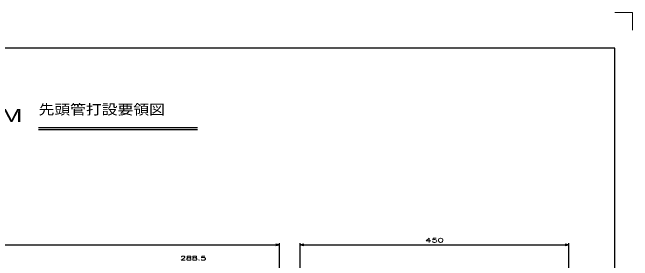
# Model space of a CAD drawing. Units: millimetres at full size, sheet at 1:1; details may follow other scales. Extents: x -2456 to -674, y 2522 to 3782.
# Drawn here: x -1713 to -674, y 3366 to 3782 of the extents above; entities that cross this region are included whole.
import ezdxf
from ezdxf.enums import TextEntityAlignment as Align

# ---------------------------------------------------------------- set-up
doc = ezdxf.new("R2010")
doc.units = ezdxf.units.MM
for name, color, linetype, lineweight in [('02細線', 81, 'Continuous', 25), ('0_2', 7, 'Continuous', 25), ('7枠', 7, 'Continuous', 25), ('AM_VIEWS', 1, 'Continuous', 15), ('寸法線', 7, 'Continuous', 25)]:
    doc.layers.add(name, color=color, linetype=linetype, lineweight=lineweight)
doc.styles.add('Arial', font='')
doc.styles.add('simplex.shx', font='')
doc.styles.add('ＭＳ Ｐゴシック', font='')
doc.styles.get('Arial').set_extended_font_data('Arial')
doc.styles.get('simplex.shx').set_extended_font_data('simplex.shx')
doc.styles.get('ＭＳ Ｐゴシック').set_extended_font_data('MS PGothic')

# ---------------------------------------------------------------- blocks, each defined once
blk = doc.blocks.new('open_arrow')
at = {"color": 0, "linetype": 'Continuous', "lineweight": -2}
blk.add_lwpolyline([(7.5, 1.25), (0, 0), (7.5, -1.25)], dxfattribs=at)

msp = doc.modelspace()

# ---------------------------------------------------------------- linework, layer by layer
at = {"layer": '0_2'}
for p, q in [((-2277.501, 3392.011), (-1265.517, 3392.011)), ((-1265.517, 3248.898), (-1265.517, 3395.011)), ((-1230.517, 3250.912), (-1230.517, 3395.011)), ((-1230.517, 3392.011), (-780.517, 3392.011)), ((-780.517, 3237.426), (-780.517, 3395.011))]:
    msp.add_line(p, q, dxfattribs=at)
at = {"layer": '7枠'}
for p, q in [((-703.648, 3722.224), (-2380.648, 3722.224)), ((-703.648, 2552.224), (-703.648, 3722.224))]:
    msp.add_line(p, q, dxfattribs=at)
at = {"layer": 'AM_VIEWS'}
for p, q in [((-703.648, 3782.224), (-673.648, 3782.224)), ((-673.648, 3782.224), (-673.648, 3752.224))]:
    msp.add_line(p, q, dxfattribs=at)
at = {"layer": '寸法線', "color": 2}
for p, q in [((-1669.097, 3588.872), (-1402.586, 3588.872)), ((-1669.097, 3585.692), (-1402.586, 3585.692))]:
    msp.add_line(p, q, dxfattribs=at)

# ---------------------------------------------------------------- block references
at = {"layer": '0_2', "xscale": 0.8, "yscale": 0.8, "rotation": 180}
for p in [(-1265.517, 3392.011), (-780.517, 3392.011)]:
    msp.add_blockref('open_arrow', p, dxfattribs=at)
at = {"layer": '0_2', "xscale": 0.8, "yscale": 0.8}
msp.add_blockref('open_arrow', (-1230.517, 3392.011), dxfattribs=at)

# ---------------------------------------------------------------- texts
at = {"layer": '02細線', "color": 7, "style": 'ＭＳ Ｐゴシック', "width": 1.15}
msp.add_text('先頭管打設要領図', height=16.86, dxfattribs=at).set_placement((-1668.914, 3627.683), align=Align.TOP_LEFT)
at = {"layer": '02細線', "color": 7, "style": 'Arial', "width": 1.45}
msp.add_text('SP MICRO PILE SYSTEM', height=21.99, dxfattribs=at).set_placement((-2220.522, 3591.558), align=Align.BOTTOM_LEFT)
at = {"layer": '0_2', "style": 'simplex.shx'}
for s, width, p in [('450', 1.7, (-1005.517, 3399.811)), ('288.5', 1.6, (-1409.767, 3369.811))]:
    msp.add_text(s, height=7.038, dxfattribs=dict(at, width=width)).set_placement(p, align=Align.MIDDLE_CENTER)

doc.saveas('drawing.dxf')
